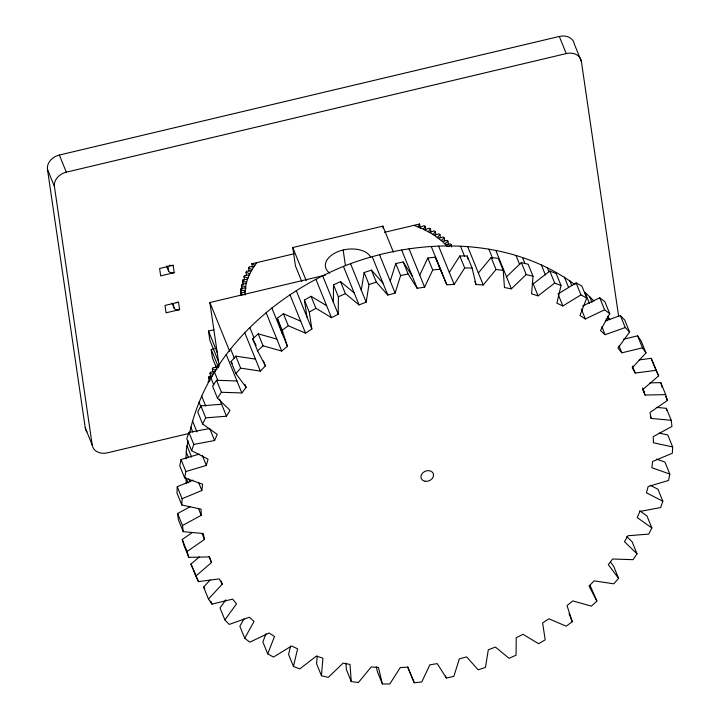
<?xml version="1.0" encoding="UTF-8"?>
<svg xmlns="http://www.w3.org/2000/svg" width="720" height="720" viewBox="0 0 720 720"><rect width="100%" height="100%" fill="white"/><g stroke="black" fill="none" stroke-linecap="round" stroke-linejoin="round"><path stroke-width="1.08" d="M208.233 382.491L208.242 381.42L210.069 380.835M333.378 302.22L333.513 284.796L340.533 281.646L354.195 292.914M306.99 317.034L304.407 300.114L311.031 296.28L315.891 308.268L331.488 317.664L338.247 314.208L338.373 296.784L333.513 284.796M294.075 253.791L256.914 262.602C249.66 271.782 244.521 283.221 245.061 295.092M193.032 480.141L177.237 486.729L176.967 493.029L181.827 505.017L201.015 509.157L201.222 515.322L182.511 525.51L183.213 531.657L203.292 533.52L204.462 539.478L187.101 551.466L188.775 557.343L209.394 556.902L211.509 562.545L195.804 576.117L198.414 581.634L219.231 578.898L222.255 584.136L208.467 599.067L211.968 604.125L232.632 599.13L236.511 603.873L224.865 619.902L229.212 624.42L249.354 617.265L254.025 621.423L244.737 638.28L249.84 642.168L269.118 632.97L274.5 636.489L267.723 653.877L273.501 657.081L291.591 645.993L297.594 648.801L293.445 666.432L299.79 668.898L316.386 656.109L322.902 658.161L321.453 675.729L328.266 677.403L343.08 663.147L349.992 664.407L351.27 681.606L358.434 682.47L371.205 666.972L378.414 667.422L382.383 683.964L389.772 684L400.302 667.539L407.664 667.161L414.27 682.767L421.758 681.975L429.849 664.821L437.247 663.633L446.373 678.033L453.834 676.422L459.351 658.872L466.659 656.892L478.152 669.834L485.46 667.44L488.304 649.8L495.405 647.055L509.058 658.323L516.087 655.182L516.222 637.749L522.972 634.293L538.569 643.698L545.193 639.855L542.61 622.935L548.91 618.822L566.172 626.193L572.283 621.729L567.018 605.601L572.769 600.912L591.39 606.123L596.889 601.101L590.058 585.351M181.827 505.017L182.106 498.717L177.237 486.729M185.985 458.739L186.417 449.037L188.073 440.667M182.106 498.717L201.843 490.491L202.608 484.227L184.644 477.882L179.775 465.894L181.026 459.54L199.305 454.068M659.241 433.116L667.764 434.952L672.633 446.94L672.354 453.24L652.617 461.475L651.852 467.73L669.816 474.075L668.565 480.429L648.135 486.549L646.416 492.804L662.85 501.246L660.645 507.537L639.873 511.452L637.227 517.59L651.852 527.976L648.738 534.105L627.975 535.743L624.447 541.665L637.02 553.824L633.033 559.683L612.639 559.008L608.292 564.615L618.588 578.34L613.809 583.83L594.126 580.851L589.041 586.053L596.889 601.101M317.214 656.055L316.584 663.741L321.453 675.729M506.511 276.831L521.334 262.566L528.147 264.24L533.016 276.228L531.558 293.796L538.074 295.848L554.67 283.068L561.024 285.525L556.875 303.156L562.869 305.964L580.959 294.876L586.737 298.08L579.96 315.468L585.342 318.987L604.629 309.789L609.723 313.677L600.444 330.534L605.106 334.701L625.248 327.537L629.595 332.055L617.958 348.084L621.837 352.827L642.492 347.832L645.993 352.89L632.205 367.821L635.229 373.059L656.046 370.323L658.656 375.84L642.951 389.412L645.066 395.055L665.685 394.614L667.359 400.5L649.998 412.479L651.168 418.437L671.247 420.3L671.949 426.447L653.247 436.644L653.445 442.8L672.633 446.94M241.128 293.301L240.759 288.972L245.439 287.658M361.287 290.169L364.131 272.538L371.439 270.135L382.932 283.077M340.533 281.646L345.402 293.634L359.055 304.902L366.156 302.157L369 284.526L364.131 272.538M184.644 477.882L185.895 471.528L181.026 459.54M189.522 433.341C206.82 354.051 273.528 293.841 346.968 265.005C420.237 237.105 510.021 236.736 575.1 284.724M185.895 471.528L206.325 465.408L208.044 459.153L191.61 450.711L186.741 438.723L188.946 432.432L209.718 428.526L214.587 440.514L193.815 444.42L191.61 450.711M241.767 288.846L241.515 284.517L246.285 283.383M209.106 381.132L208.863 376.794L212.679 375.903M290.529 646.146L288.576 654.444L293.445 666.432M390.24 281.097L395.757 263.556L403.218 261.936L412.344 276.336M371.439 270.135L376.308 282.123L387.801 295.065L395.109 293.085L400.626 275.544L395.757 263.556M242.883 284.382L242.748 280.053L247.572 279.108M214.587 440.514L217.233 434.367L202.608 423.981L197.739 411.993L200.862 405.864L221.625 404.235M266.04 633.708L262.854 641.889L267.723 653.877M244.467 279.936L243.99 276.678L244.44 275.607L249.309 274.851M215.568 370.89L215.343 371.43L210.474 372.168L210.006 373.239L210.483 376.497M419.742 275.148L427.833 258.003L435.33 257.202L441.936 272.808M403.218 261.936L408.087 273.924L417.213 288.324L424.611 287.136L432.702 269.991L427.833 258.003M413.91 225.36L418.194 226.944L419.616 224.01L384.498 232.335M202.608 423.981L205.722 417.852L200.862 405.864M205.722 417.852L226.494 416.223L230.013 410.292L217.449 398.133L212.58 386.145L216.558 380.286L236.961 380.961M246.51 275.508L246.033 272.25L246.591 271.197L251.487 270.63M243.99 618.804L239.868 626.292L244.737 638.28M418.194 226.944L423.477 229.212L425.178 226.26L423.864 225.684L419.544 227.484M249.003 271.134L248.526 267.876L249.192 266.841L254.088 266.463M449.298 272.43L459.819 255.969L467.208 256.005L472.077 267.993L476.055 284.535L483.255 284.985L496.035 269.487L503.199 270.351L504.468 287.55L511.38 288.819L526.194 274.554L533.016 276.228M435.33 257.202L446.796 284.796L454.167 284.427L464.688 267.957L459.819 255.969M212.823 371.925L212.346 368.667L213.03 367.614L215.964 367.407M217.449 398.133L221.427 392.274L216.558 380.286M221.427 392.274L241.83 392.949L246.168 387.342L244.953 384.345M428.454 231.705L430.452 228.807L429.219 228.177L424.746 229.815M225.819 599.904L220.005 607.914L224.865 619.902M423.477 229.212L433.098 234.423L435.384 231.588L434.232 230.895L429.642 232.362M478.386 272.997L491.166 257.499L498.33 258.363L503.199 270.351M246.168 387.342L235.872 373.617L231.003 361.629L235.782 356.148L255.465 359.118M235.872 373.617L240.651 368.136L260.334 371.106L265.419 365.904L263.394 360.909M208.467 599.067L203.598 587.079L210.132 580.005M437.391 237.357L439.956 234.585L438.894 233.847L434.205 235.143M441.315 240.48L444.15 237.798L443.178 237.006L438.408 238.122M265.419 365.904L257.58 350.856L252.711 338.868L258.201 333.846L276.831 339.066M257.58 350.856L263.07 345.834L281.7 351.054L287.442 346.356L282.186 330.237L277.317 318.249L283.428 313.776L300.681 321.147M195.804 576.117L190.935 564.129L199.206 556.992M444.852 243.792L447.948 241.2L447.075 240.363L442.233 241.299L433.098 234.423M533.205 283.86L549.801 271.08L556.155 273.537L561.024 285.525M448.83 246.654L451.332 244.791L450.558 243.909L445.68 244.647L442.233 241.299M282.186 330.237L288.297 325.764L305.55 333.135L311.859 329.022L309.267 312.102L304.407 300.114M188.775 557.343L183.906 545.355L182.232 539.478L192.285 532.539M558 293.976L576.099 282.888L581.868 286.092L586.737 298.08M309.267 312.102L315.891 308.268M183.213 531.657L178.344 519.669L177.642 513.522L190.44 506.547M582.507 306.027L599.76 297.801L604.863 301.689L609.723 313.677M338.373 296.784L345.402 293.634M605.277 320.922L620.379 315.549L624.726 320.067L629.595 332.055M369 284.526L376.308 282.123M243.225 294.84L240.48 294.462L240.48 293.409L245.052 291.915M623.493 339.264L637.623 335.844L641.133 340.902L645.993 352.89M189.378 433.377L107.334 452.835A13.986 11.079 -22.1 0 1 92.205 444.969L85.248 427.842L47.466 169.335A13.986 11.079 -22.1 0 1 59.355 155.043L559.296 36.45A13.986 11.079 -22.1 0 1 574.425 44.325L581.382 61.452L618.678 316.629M92.205 444.969L54.423 186.453A13.986 11.079 -22.1 0 1 66.312 172.17L566.253 53.577A13.986 11.079 -22.1 0 1 581.382 61.452M173.124 265.284L159.615 268.488L160.695 275.877L174.204 272.673L173.124 265.284A4.662 2.79 -8.3 0 1 169.623 265.266M301.788 281.556L295.461 265.995L292.77 247.527L382.842 226.161L393.381 252.108M178.524 302.22L165.006 305.424L166.086 312.804L179.604 309.6L178.524 302.22L177.318 302.382A4.662 2.772 -7.9 0 1 176.121 302.373M219.177 366.165L209.88 302.517L325.458 275.103M218.511 361.611L209.844 340.263L208.494 331.038L213.903 329.751M216.981 369.171L212.436 357.993L211.194 349.497L214.443 348.732M252.333 267.021L251.847 263.754L256.914 262.602M400.626 275.544L408.087 273.924M639.126 359.919L651.177 358.335L658.656 375.84M432.702 269.991L440.19 269.19M649.962 382.86L660.816 382.626L665.685 394.614M464.688 267.957L472.077 267.993M656.343 407.385L666.378 408.312L671.247 420.3M240.651 290.034L245.106 290.853M241.29 285.588L245.61 286.587L245.925 288.765M208.629 377.874L210.789 378.378M242.406 281.124L246.564 282.312M243.99 276.678L247.968 278.037M210.006 373.239L212.985 374.265M656.496 459.099L664.947 462.087L669.816 474.075M246.033 272.25L249.813 273.789M248.526 267.876L252.099 269.586M212.346 368.667L215.91 370.377M650.25 485.289L657.981 489.258L662.85 501.246M251.847 263.754L254.808 265.437M311.031 296.28L326.619 305.676M639.675 510.795L646.992 515.988L651.852 527.976M626.652 536.517L632.151 541.836L637.02 553.824M594.072 301.086L584.874 292.194L589.401 303.345M445.68 244.647L447.228 246.402M610.506 562.068L613.719 566.352L618.588 578.34M231.003 361.629L232.29 363.348M203.598 587.079L204.768 588.762M607.491 316.251L609.93 319.779M252.711 338.868L256.14 345.456M190.935 564.129L193.113 568.728M407.745 666.882L414.27 682.767M559.296 36.45L566.253 53.577M651.177 358.335L656.046 370.323M665.739 396.504L667.359 400.5M637.623 335.844L642.492 347.832M620.379 315.549L625.248 327.537M642.555 387.999L644.238 392.148M642.627 389.061L645.066 395.055M632.385 366.066L635.229 373.059M650.358 416.439L651.168 418.437M599.76 297.801L604.629 309.789M607.5 317.529L608.328 319.554M618.993 345.834L621.837 352.827M606.087 318.87L606.915 320.895M589.545 296.361L592.011 302.445M601.866 326.709L605.106 334.701M576.099 282.888L580.959 294.876M569.772 280.656L571.833 285.723M581.283 308.997L585.342 318.987M564.399 277.137L568.512 287.271M549.801 271.08L554.67 283.068M547.299 267.624L548.946 271.683M558.405 294.975L562.869 305.964M541.305 264.816L545.418 274.95M522.504 257.517L524.979 263.592M532.386 281.835L538.074 295.848M521.334 262.566L526.194 274.554M515.997 255.456L519.696 264.582M495.819 250.479L511.38 288.819M488.898 249.219L492.606 258.336M491.166 257.499L496.035 269.487M467.685 246.654L483.255 284.985M460.485 246.204L464.598 256.338M474.831 281.538L476.055 284.535M438.597 246.087L454.167 284.427M431.235 246.456L446.796 284.796M569.034 613.737L572.283 621.729M409.05 248.805L424.611 287.136M401.643 249.993L417.213 288.324M379.539 254.745L395.109 293.085M372.231 256.725L387.801 295.065M350.586 263.826L366.156 302.157M343.494 266.562L359.055 304.902M322.677 275.877L338.247 314.208M315.918 279.324L331.488 317.664M292.77 247.527L306.252 280.737M296.289 290.691L311.859 329.022M445.563 676.035L446.373 678.033M289.98 294.795L305.55 333.135M283.428 313.776L288.297 325.764M271.872 308.025L287.442 346.356M266.13 312.714L281.7 351.054M258.201 333.846L263.07 345.834M249.849 327.573L253.971 337.707M244.764 332.766L260.334 371.106M382.383 683.964L377.514 671.976L376.272 666.81M235.782 356.148L240.651 368.136M230.598 349.002L234.306 358.128M209.88 302.517L229.707 351.36M226.26 354.618L241.83 392.949M351.27 681.606L346.401 669.618L345.924 663.165M208.494 331.038L217.161 352.377M211.194 349.497L218.628 367.794M214.443 371.952L217.737 380.061M166.626 266.166L168.633 271.107A4.662 2.79 -8.3 0 0 174.204 272.673M210.924 377.883L213.804 384.975M219.564 399.168L226.494 416.223M172.017 303.093L174.024 308.034A4.662 2.79 -8.3 0 0 179.604 309.6M201.663 396.027L205.776 406.161M199.026 402.174L201.078 407.241M192.474 420.813L197.001 431.964M190.764 427.077L192.816 432.144M202.275 455.418L206.325 465.408M188.946 432.432L193.815 444.42M187.038 445.887L191.565 457.038M186.282 452.151L188.334 457.218M198.603 482.499L201.843 490.491M59.355 155.043L66.312 172.17M188.739 478.926L189.972 481.968M186.066 477.999L188.118 483.066M198.378 508.329L201.222 515.322M202.023 533.484L204.462 539.478M221.04 581.139L222.255 584.136M209.079 556.551L211.509 562.545M47.466 169.335L54.423 186.453M177.642 513.522L182.511 525.51M210.753 601.128L211.968 604.125M182.232 539.478L187.101 551.466M193.545 569.646L198.414 581.634M277.317 318.249L282.573 334.368M660.816 382.626L662.211 387.531M467.208 256.005L467.955 259.11M451.332 244.791L451.647 246.96M447.948 241.2L448.425 244.458M444.15 237.798L444.627 241.056M439.956 234.585L440.433 237.843M435.384 231.588L435.861 234.846M430.452 228.807L430.929 232.065M425.178 226.26L425.655 229.518M419.616 224.01L420.246 228.357M382.842 226.161L383.166 228.33M343.152 250.02L345.42 265.527M242.748 280.053L243.063 282.231M241.839 286.686L242.154 288.864M240.759 288.972L241.398 293.319M240.48 293.409L240.795 295.578M215.757 365.319L216.072 367.488M208.863 376.794L209.187 378.963M167.859 265.833L168.633 271.107M173.412 303.813L174.024 308.034M666.378 408.312L666.612 410.364M185.778 478.053L186.381 483.408M329.742 273.168A23.301 13.959 -8.3 0 1 338.184 251.568A23.301 13.959 -8.3 0 1 370.629 257.004M86.895 431.838A13.986 11.079 -22.1 0 1 85.248 427.842M425.169 481.284A6.525 5.166 -22.1 0 0 433.467 474.111A6.525 5.166 -22.1 0 0 423.063 472.545A6.525 5.166 -22.1 0 0 425.169 481.284"/></g></svg>
